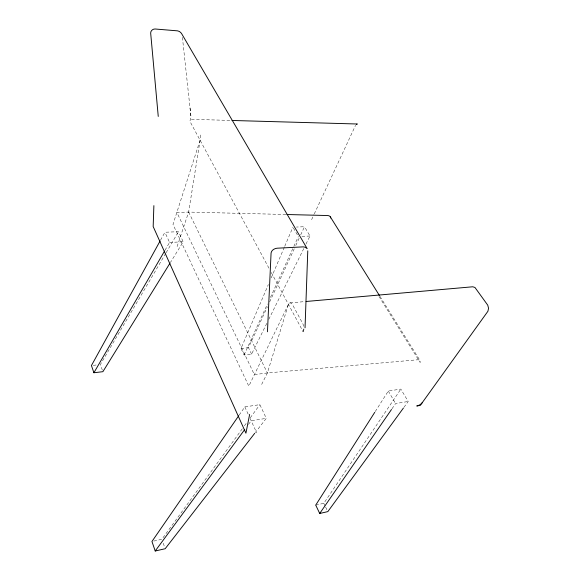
<?xml version="1.0" encoding="UTF-8"?>
<svg xmlns="http://www.w3.org/2000/svg" width="580" height="580" viewBox="0 0 580 580"><rect width="100%" height="100%" fill="white"/><g stroke="black" fill="none" stroke-linecap="round" stroke-linejoin="round"><path stroke-width="0.43" stroke-dasharray="2.9 2.17" d="M177.096 246.58L188.631 212.077L200.093 140.244A4.85 2.015 90 0 0 199.73 133.415M190.037 107.974L191.045 117.435L189.87 121.249L269.135 268.511M261.652 384.417L267.38 372.947L288.427 304.362A5.612 2.857 84.8 0 1 292.494 304.667L302.716 323.538A5.706 2.951 83.9 0 1 303.782 327.671M200.093 140.244L172.978 224.417L248.813 386.186L288.427 304.362M266.793 323.364L251.597 354.104L244.093 354.989L240.997 348.507L268.373 284.526M271.215 277.878L284.374 247.131M284.729 246.297L292.907 227.186M244.093 354.989L267.452 303.993M270.469 297.41L293.451 247.232M293.828 246.406L298.352 236.538M251.597 354.104L248.472 347.652L267.394 306.798M269.664 301.897L294.256 248.791M295.771 245.521L299.178 238.17M300.694 234.9L304.478 226.729L296.467 227.048M311.612 219.661L313.889 214.76M314.273 213.948L355.569 125.294M268.794 319.319L303.985 248.138M305.979 244.093L309.981 236.009L304.478 226.729M160.544 240.185L164.916 232.246L178.466 231.71L183.215 241.802L170.382 262.551M165.039 250.226L169.57 242.425L164.916 232.246M165.677 253.46L100.376 364.53L102.334 370.098M166.134 252.684L178.466 231.71M375.238 411.561L388.303 391.029L400.845 389.086L408.204 401.483L403.948 407.32M315.723 505.115L323.807 503.317L400.845 389.086M239.185 415.084L244.832 406.906L259.862 404.644L266.314 418.354L255.258 432.6M392.007 408.755L395.596 403.557L408.204 401.483M242.28 428.787L161.849 539.291L151.946 541.488M244.412 425.865L246.543 422.936M250.277 417.81L259.862 404.644M248.494 424.415L251.176 420.775L266.314 418.354M379.001 296.46L420.174 362.514A7.337 3.27 -30.5 0 0 417.303 359.81L267.38 372.947L254.395 374.651L176.849 212.403L188.631 212.077L286.034 214.499M93.221 365.349L96.802 364.936M240.997 348.507L248.472 347.652M290.007 302.898L305.312 301.549M169.57 242.425L183.215 241.802M301.926 236.372L309.981 236.009M191.414 119.321L231.094 120.437M379.98 296.394L420.101 360.666M293.357 227.969L297.895 235.755M388.303 391.029L395.596 403.557M271.273 272.498L303.086 331.593M188.631 212.077L267.38 372.947M323.807 503.317L325.271 506.34M325.634 507.094L327.823 511.618M244.832 406.906L248.566 415.062M250.052 418.325L256.73 432.912M163.234 543.221L164.618 547.158M182.41 37.366L191.045 117.435"/><path stroke-width="0.87" d="M305.036 327.816L307.777 250.85M267.46 331.774L271.077 252.952C271.52 250.198 274.427 248.457 277.037 248.211L303.188 246.87L305.283 247.261L307.175 248.661L181.381 33.227L179.532 31.53L177.654 30.863L155.179 29C152.881 28.812 150.51 30.798 150.677 33.183L158.253 116.435M153.881 205.639L153.171 226.548L245.92 433.209L249.632 414.403M160.102 240.975L91.437 365.552L93.909 372.751L102.892 371.686L169.904 263.32M93.909 372.751L164.59 251.01M374.752 412.322L315.723 505.115L319.711 513.467L327.823 511.618L403.419 408.052M238.67 415.831L151.946 541.488L155.215 551L165.169 548.731L254.707 433.311M319.711 513.467L391.493 409.495M155.215 551L244.745 429.504M356.395 124.352L357.338 124.004L231.993 120.466M306.211 301.469L472.758 286.781L474.955 287.462L487.736 305.152L488.563 308.255L487.911 311.271L420.304 405.384L416.759 405.978A4.546 1.878 -29.7 0 0 422.247 402.679M286.933 214.52L327.519 215.535A6.438 3.893 -32.2 0 1 330.701 217.986M330.31 216.826L379.501 295.633M303.746 329.135A5.706 2.951 83.9 0 1 303.652 329.824M303.507 330.477A5.706 2.951 83.9 0 1 303.086 331.593"/></g></svg>
